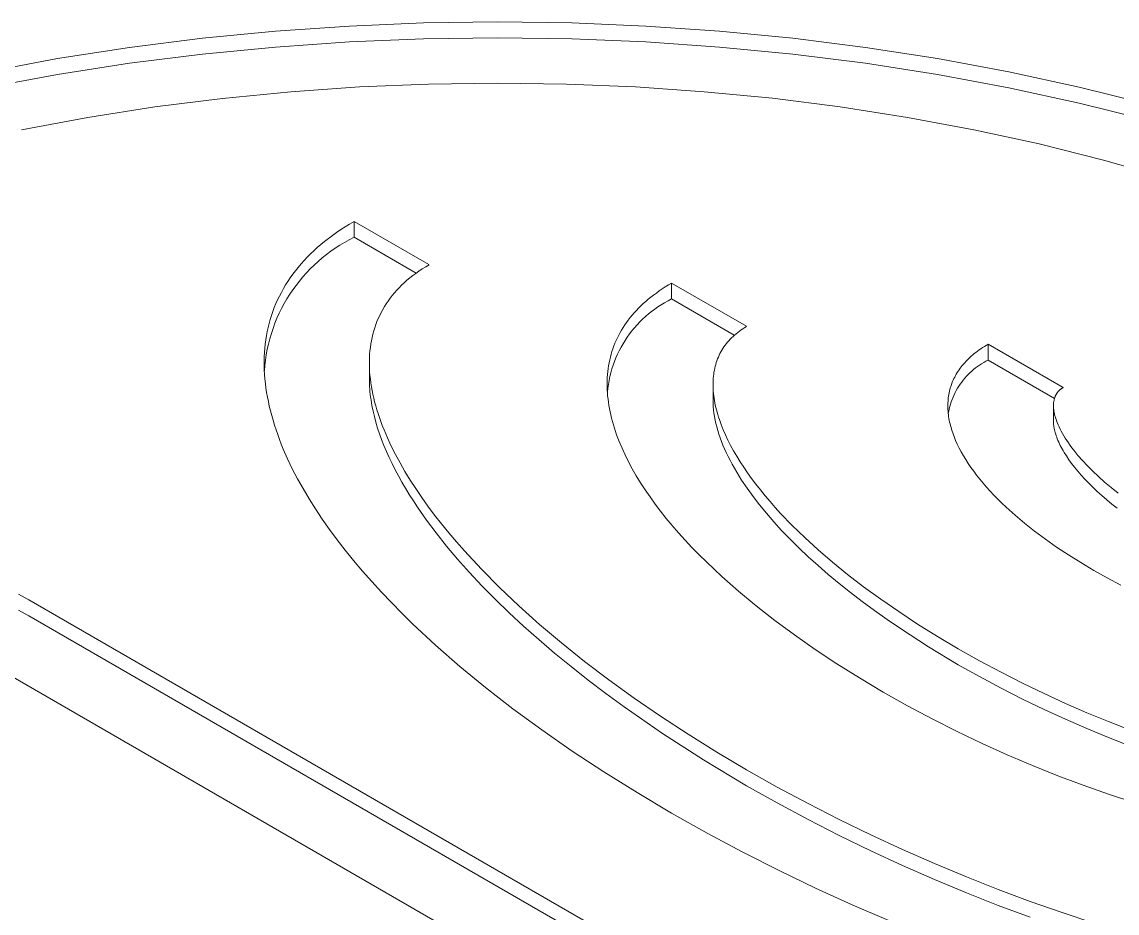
# Model space of a CAD drawing. Header units: millimetres. Extents: x -208 to 4974, y -28 to 3137.
# Drawn here: x 4686.42 to 4698.86, y 1204.55 to 1214.66 of the extents above; entities that cross this region are included whole.
import ezdxf

# ---------------------------------------------------------------- set-up
doc = ezdxf.new("R2010")
doc.units = ezdxf.units.MM
doc.layers.add('ZANO_R', color=7, linetype='Continuous', lineweight=0)

msp = doc.modelspace()

# ---------------------------------------------------------------- linework, layer by layer
at = {"layer": 'ZANO_R'}
for p, q in [((4689.305, 1214.556), (4690.142, 1214.613)), ((4690.142, 1214.613), (4690.982, 1214.648)), ((4690.982, 1214.648), (4691.824, 1214.66)), ((4691.824, 1214.66), (4692.666, 1214.648)), ((4692.666, 1214.648), (4693.506, 1214.613)), ((4693.506, 1214.613), (4694.343, 1214.556)), ((4687.647, 1214.371), (4688.473, 1214.475)), ((4688.473, 1214.475), (4689.305, 1214.556)), ((4690.142, 1214.433), (4690.982, 1214.467)), ((4690.982, 1214.467), (4691.824, 1214.479)), ((4691.824, 1214.479), (4692.666, 1214.467)), ((4692.666, 1214.467), (4693.506, 1214.433)), ((4694.343, 1214.556), (4695.175, 1214.475)), ((4695.175, 1214.475), (4696.001, 1214.371)), ((4686.829, 1214.243), (4687.647, 1214.371)), ((4688.473, 1214.294), (4689.305, 1214.375)), ((4689.305, 1214.375), (4690.142, 1214.433)), ((4693.506, 1214.433), (4694.343, 1214.375)), ((4694.343, 1214.375), (4695.175, 1214.294)), ((4696.001, 1214.371), (4696.819, 1214.243)), ((4686.02, 1214.093), (4686.829, 1214.243)), ((4687.647, 1214.19), (4688.473, 1214.294)), ((4695.175, 1214.294), (4696.001, 1214.19)), ((4696.819, 1214.243), (4697.628, 1214.093)), ((4686.829, 1214.063), (4687.647, 1214.19)), ((4696.001, 1214.19), (4696.819, 1214.063)), ((4697.628, 1214.093), (4698.426, 1213.92)), ((4686.02, 1213.912), (4686.829, 1214.063)), ((4691.04, 1213.954), (4690.258, 1213.922)), ((4691.824, 1213.965), (4691.04, 1213.954)), ((4692.608, 1213.954), (4691.824, 1213.965)), ((4693.39, 1213.922), (4692.608, 1213.954)), ((4696.819, 1214.063), (4697.628, 1213.912)), ((4689.478, 1213.868), (4688.703, 1213.792)), ((4690.258, 1213.922), (4689.478, 1213.868)), ((4694.17, 1213.868), (4693.39, 1213.922)), ((4694.945, 1213.793), (4694.17, 1213.868)), ((4697.628, 1213.912), (4698.426, 1213.739)), ((4698.426, 1213.92), (4699.211, 1213.723)), ((4688.703, 1213.792), (4687.934, 1213.696)), ((4695.714, 1213.696), (4694.945, 1213.793)), ((4698.426, 1213.739), (4699.211, 1213.542)), ((4687.172, 1213.577), (4686.419, 1213.437)), ((4687.934, 1213.696), (4687.172, 1213.577)), ((4696.476, 1213.577), (4695.714, 1213.696)), ((4697.229, 1213.437), (4696.476, 1213.577)), ((4697.972, 1213.276), (4697.229, 1213.437)), ((4698.703, 1213.093), (4697.972, 1213.276)), ((4699.422, 1212.888), (4698.703, 1213.093)), ((4690.044, 1212.303), (4690.093, 1212.335)), ((4690.093, 1212.335), (4690.144, 1212.366)), ((4690.144, 1212.366), (4690.196, 1212.397)), ((4690.196, 1212.397), (4690.196, 1212.216)), ((4690.196, 1212.397), (4691.045, 1211.907)), ((4689.905, 1212.203), (4689.95, 1212.237)), ((4689.95, 1212.237), (4689.996, 1212.27)), ((4689.996, 1212.27), (4690.044, 1212.303)), ((4690.141, 1212.188), (4690.196, 1212.216)), ((4690.196, 1212.216), (4690.9, 1211.81)), ((4689.738, 1212.063), (4689.778, 1212.099)), ((4689.778, 1212.099), (4689.819, 1212.134)), ((4689.819, 1212.134), (4689.861, 1212.169)), ((4689.861, 1212.169), (4689.905, 1212.203)), ((4689.931, 1212.058), (4689.982, 1212.093)), ((4689.982, 1212.093), (4690.034, 1212.127)), ((4690.034, 1212.127), (4690.087, 1212.158)), ((4690.087, 1212.158), (4690.141, 1212.188)), ((4689.628, 1211.952), (4689.663, 1211.99)), ((4689.663, 1211.99), (4689.7, 1212.027)), ((4689.7, 1212.027), (4689.738, 1212.063)), ((4689.787, 1211.943), (4689.834, 1211.983)), ((4689.834, 1211.983), (4689.882, 1212.021)), ((4689.882, 1212.021), (4689.931, 1212.058)), ((4689.5, 1211.797), (4689.53, 1211.836)), ((4689.53, 1211.836), (4689.561, 1211.875)), ((4689.561, 1211.875), (4689.594, 1211.914)), ((4689.594, 1211.914), (4689.628, 1211.952)), ((4689.655, 1211.813), (4689.697, 1211.858)), ((4689.697, 1211.858), (4689.741, 1211.901)), ((4689.741, 1211.901), (4689.787, 1211.943)), ((4690.932, 1211.833), (4690.896, 1211.807)), ((4690.969, 1211.857), (4690.932, 1211.833)), ((4691.008, 1211.881), (4690.969, 1211.857)), ((4691.047, 1211.905), (4691.008, 1211.881)), ((4689.418, 1211.675), (4689.444, 1211.716)), ((4689.444, 1211.716), (4689.471, 1211.757)), ((4689.471, 1211.757), (4689.5, 1211.797)), ((4689.536, 1211.671), (4689.574, 1211.719)), ((4689.574, 1211.719), (4689.614, 1211.767)), ((4689.614, 1211.767), (4689.655, 1211.813)), ((4690.796, 1211.728), (4690.765, 1211.701)), ((4690.828, 1211.755), (4690.796, 1211.728)), ((4690.862, 1211.782), (4690.828, 1211.755)), ((4690.896, 1211.807), (4690.862, 1211.782)), ((4689.348, 1211.549), (4689.37, 1211.591)), ((4689.37, 1211.591), (4689.393, 1211.634)), ((4689.393, 1211.634), (4689.418, 1211.675)), ((4689.466, 1211.57), (4689.5, 1211.621)), ((4689.5, 1211.621), (4689.536, 1211.671)), ((4690.653, 1211.585), (4690.628, 1211.555)), ((4690.679, 1211.615), (4690.653, 1211.585)), ((4690.707, 1211.644), (4690.679, 1211.615)), ((4690.735, 1211.673), (4690.707, 1211.644)), ((4690.765, 1211.701), (4690.735, 1211.673)), ((4693.595, 1211.561), (4693.627, 1211.584)), ((4693.627, 1211.584), (4693.66, 1211.608)), ((4693.66, 1211.608), (4693.693, 1211.63)), ((4693.693, 1211.63), (4693.728, 1211.653)), ((4693.728, 1211.653), (4693.764, 1211.675)), ((4693.764, 1211.675), (4693.8, 1211.696)), ((4693.8, 1211.696), (4693.8, 1211.516)), ((4693.8, 1211.696), (4694.649, 1211.206)), ((4689.29, 1211.419), (4689.308, 1211.463)), ((4689.308, 1211.463), (4689.327, 1211.506)), ((4689.327, 1211.506), (4689.348, 1211.549)), ((4689.373, 1211.409), (4689.402, 1211.464)), ((4689.402, 1211.464), (4689.433, 1211.517)), ((4689.433, 1211.517), (4689.466, 1211.57)), ((4690.56, 1211.462), (4690.54, 1211.429)), ((4690.581, 1211.493), (4690.56, 1211.462)), ((4690.604, 1211.524), (4690.581, 1211.493)), ((4690.628, 1211.555), (4690.604, 1211.524)), ((4693.451, 1211.437), (4693.478, 1211.463)), ((4693.478, 1211.463), (4693.506, 1211.488)), ((4693.506, 1211.488), (4693.535, 1211.513)), ((4693.535, 1211.513), (4693.565, 1211.537)), ((4693.565, 1211.537), (4693.595, 1211.561)), ((4693.683, 1211.451), (4693.721, 1211.474)), ((4693.721, 1211.474), (4693.76, 1211.495)), ((4693.76, 1211.495), (4693.8, 1211.516)), ((4693.8, 1211.516), (4694.512, 1211.105)), ((4689.258, 1211.33), (4689.273, 1211.374)), ((4689.273, 1211.374), (4689.29, 1211.419)), ((4689.32, 1211.298), (4689.346, 1211.354)), ((4689.346, 1211.354), (4689.373, 1211.409)), ((4690.502, 1211.363), (4690.486, 1211.33)), ((4690.52, 1211.397), (4690.502, 1211.363)), ((4690.54, 1211.429), (4690.52, 1211.397)), ((4693.352, 1211.332), (4693.375, 1211.359)), ((4693.375, 1211.359), (4693.4, 1211.385)), ((4693.4, 1211.385), (4693.425, 1211.411)), ((4693.425, 1211.411), (4693.451, 1211.437)), ((4693.504, 1211.317), (4693.538, 1211.346)), ((4693.538, 1211.346), (4693.573, 1211.374)), ((4693.573, 1211.374), (4693.608, 1211.401)), ((4693.608, 1211.401), (4693.645, 1211.427)), ((4693.645, 1211.427), (4693.683, 1211.451)), ((4689.22, 1211.193), (4689.231, 1211.239)), ((4689.231, 1211.239), (4689.244, 1211.284)), ((4689.244, 1211.284), (4689.258, 1211.33)), ((4689.276, 1211.183), (4689.297, 1211.241)), ((4689.297, 1211.241), (4689.32, 1211.298)), ((4690.442, 1211.226), (4690.43, 1211.19)), ((4690.455, 1211.261), (4690.442, 1211.226)), ((4690.47, 1211.295), (4690.455, 1211.261)), ((4690.486, 1211.33), (4690.47, 1211.295)), ((4693.25, 1211.192), (4693.268, 1211.221)), ((4693.268, 1211.221), (4693.288, 1211.249)), ((4693.288, 1211.249), (4693.308, 1211.277)), ((4693.308, 1211.277), (4693.33, 1211.305)), ((4693.33, 1211.305), (4693.352, 1211.332)), ((4693.379, 1211.189), (4693.408, 1211.223)), ((4693.408, 1211.223), (4693.439, 1211.255)), ((4693.439, 1211.255), (4693.471, 1211.287)), ((4693.471, 1211.287), (4693.504, 1211.317)), ((4689.193, 1211.052), (4689.201, 1211.1)), ((4689.201, 1211.1), (4689.209, 1211.146)), ((4689.209, 1211.146), (4689.22, 1211.193)), ((4689.239, 1211.065), (4689.256, 1211.124)), ((4689.256, 1211.124), (4689.276, 1211.183)), ((4690.408, 1211.118), (4690.4, 1211.081)), ((4690.418, 1211.154), (4690.408, 1211.118)), ((4690.43, 1211.19), (4690.418, 1211.154)), ((4693.185, 1211.074), (4693.199, 1211.104)), ((4693.199, 1211.104), (4693.215, 1211.134)), ((4693.215, 1211.134), (4693.232, 1211.163)), ((4693.232, 1211.163), (4693.25, 1211.192)), ((4693.297, 1211.083), (4693.323, 1211.119)), ((4693.323, 1211.119), (4693.35, 1211.155)), ((4693.35, 1211.155), (4693.379, 1211.189)), ((4694.497, 1211.091), (4694.48, 1211.076)), ((4694.514, 1211.107), (4694.497, 1211.091)), ((4694.532, 1211.122), (4694.514, 1211.107)), ((4694.55, 1211.137), (4694.532, 1211.122)), ((4694.569, 1211.151), (4694.55, 1211.137)), ((4694.589, 1211.165), (4694.569, 1211.151)), ((4694.609, 1211.179), (4694.589, 1211.165)), ((4694.63, 1211.192), (4694.609, 1211.179)), ((4694.651, 1211.205), (4694.63, 1211.192)), ((4689.182, 1210.957), (4689.187, 1211.005)), ((4689.187, 1211.005), (4689.193, 1211.052)), ((4689.21, 1210.945), (4689.223, 1211.005)), ((4689.223, 1211.005), (4689.239, 1211.065)), ((4690.38, 1210.967), (4690.375, 1210.929)), ((4690.385, 1211.006), (4690.38, 1210.967)), ((4690.392, 1211.043), (4690.385, 1211.006)), ((4690.4, 1211.081), (4690.392, 1211.043)), ((4693.134, 1210.952), (4693.145, 1210.983)), ((4693.145, 1210.983), (4693.157, 1211.014)), ((4693.157, 1211.014), (4693.17, 1211.044)), ((4693.17, 1211.044), (4693.185, 1211.074)), ((4693.206, 1210.929), (4693.227, 1210.969)), ((4693.227, 1210.969), (4693.249, 1211.007)), ((4693.249, 1211.007), (4693.272, 1211.046)), ((4693.272, 1211.046), (4693.297, 1211.083)), ((4694.394, 1210.973), (4694.382, 1210.954)), ((4694.407, 1210.991), (4694.394, 1210.973)), ((4694.421, 1211.008), (4694.407, 1210.991)), ((4694.435, 1211.026), (4694.421, 1211.008)), ((4694.449, 1211.043), (4694.435, 1211.026)), ((4694.464, 1211.059), (4694.449, 1211.043)), ((4694.48, 1211.076), (4694.464, 1211.059)), ((4697.31, 1210.951), (4697.33, 1210.964)), ((4697.33, 1210.964), (4697.351, 1210.977)), ((4697.351, 1210.977), (4697.371, 1210.99)), ((4697.371, 1210.99), (4697.393, 1211.003)), ((4697.393, 1211.003), (4697.393, 1210.822)), ((4697.393, 1211.003), (4698.244, 1210.512)), ((4689.175, 1210.81), (4689.176, 1210.859)), ((4689.176, 1210.859), (4689.178, 1210.908)), ((4689.178, 1210.908), (4689.182, 1210.957)), ((4689.189, 1210.823), (4689.198, 1210.884)), ((4689.198, 1210.884), (4689.21, 1210.945)), ((4690.37, 1210.85), (4690.369, 1210.811)), ((4690.372, 1210.89), (4690.37, 1210.85)), ((4690.375, 1210.929), (4690.372, 1210.89)), ((4693.098, 1210.824), (4693.105, 1210.857)), ((4693.105, 1210.857), (4693.114, 1210.889)), ((4693.114, 1210.889), (4693.123, 1210.92)), ((4693.123, 1210.92), (4693.134, 1210.952)), ((4693.152, 1210.806), (4693.168, 1210.848)), ((4693.168, 1210.848), (4693.186, 1210.889)), ((4693.186, 1210.889), (4693.206, 1210.929)), ((4694.322, 1210.837), (4694.315, 1210.816)), ((4694.331, 1210.857), (4694.322, 1210.837)), ((4694.34, 1210.877), (4694.331, 1210.857)), ((4694.349, 1210.897), (4694.34, 1210.877)), ((4694.36, 1210.917), (4694.349, 1210.897)), ((4694.371, 1210.936), (4694.36, 1210.917)), ((4694.382, 1210.954), (4694.371, 1210.936)), ((4697.155, 1210.823), (4697.171, 1210.838)), ((4697.171, 1210.838), (4697.186, 1210.853)), ((4697.186, 1210.853), (4697.202, 1210.868)), ((4697.202, 1210.868), (4697.219, 1210.882)), ((4697.219, 1210.882), (4697.236, 1210.896)), ((4697.236, 1210.896), (4697.254, 1210.91)), ((4697.254, 1210.91), (4697.272, 1210.924)), ((4697.272, 1210.924), (4697.291, 1210.938)), ((4697.291, 1210.938), (4697.31, 1210.951)), ((4689.175, 1210.761), (4689.175, 1210.81)), ((4689.176, 1210.711), (4689.175, 1210.761)), ((4689.177, 1210.7), (4689.182, 1210.762)), ((4689.182, 1210.762), (4689.189, 1210.823)), ((4690.369, 1210.811), (4690.369, 1210.77)), ((4690.369, 1210.77), (4690.37, 1210.73)), ((4690.369, 1210.612), (4690.369, 1210.73)), ((4690.37, 1210.73), (4690.372, 1210.689)), ((4693.076, 1210.693), (4693.08, 1210.726)), ((4693.08, 1210.726), (4693.085, 1210.759)), ((4693.085, 1210.759), (4693.091, 1210.792)), ((4693.091, 1210.792), (4693.098, 1210.824)), ((4693.11, 1210.679), (4693.122, 1210.722)), ((4693.122, 1210.722), (4693.136, 1210.764)), ((4693.136, 1210.764), (4693.152, 1210.806)), ((4694.29, 1210.73), (4694.285, 1210.708)), ((4694.295, 1210.752), (4694.29, 1210.73)), ((4694.301, 1210.774), (4694.295, 1210.752)), ((4694.307, 1210.795), (4694.301, 1210.774)), ((4694.315, 1210.816), (4694.307, 1210.795)), ((4697.053, 1210.697), (4697.064, 1210.714)), ((4697.064, 1210.714), (4697.075, 1210.73)), ((4697.075, 1210.73), (4697.087, 1210.746)), ((4697.087, 1210.746), (4697.1, 1210.762)), ((4697.1, 1210.762), (4697.113, 1210.777)), ((4697.113, 1210.777), (4697.127, 1210.793)), ((4697.127, 1210.793), (4697.141, 1210.808)), ((4697.141, 1210.808), (4697.155, 1210.823)), ((4697.207, 1210.698), (4697.228, 1210.716)), ((4697.228, 1210.716), (4697.25, 1210.734)), ((4697.25, 1210.734), (4697.272, 1210.75)), ((4697.272, 1210.75), (4697.295, 1210.766)), ((4697.295, 1210.766), (4697.319, 1210.781)), ((4697.319, 1210.781), (4697.343, 1210.796)), ((4697.343, 1210.796), (4697.368, 1210.809)), ((4697.368, 1210.809), (4697.393, 1210.822)), ((4697.393, 1210.822), (4698.146, 1210.387)), ((4689.179, 1210.66), (4689.176, 1210.711)), ((4689.183, 1210.61), (4689.179, 1210.66)), ((4689.188, 1210.559), (4689.183, 1210.61)), ((4690.371, 1210.695), (4690.369, 1210.63)), ((4690.369, 1210.612), (4690.369, 1210.582)), ((4690.372, 1210.689), (4690.376, 1210.648)), ((4690.376, 1210.648), (4690.38, 1210.606)), ((4690.38, 1210.606), (4690.386, 1210.564)), ((4693.068, 1210.557), (4693.069, 1210.591)), ((4693.069, 1210.591), (4693.07, 1210.625)), ((4693.07, 1210.625), (4693.072, 1210.659)), ((4693.072, 1210.659), (4693.076, 1210.693)), ((4693.082, 1210.547), (4693.09, 1210.591)), ((4693.09, 1210.591), (4693.099, 1210.635)), ((4693.099, 1210.635), (4693.11, 1210.679)), ((4694.271, 1210.592), (4694.27, 1210.568)), ((4694.273, 1210.616), (4694.271, 1210.592)), ((4694.275, 1210.639), (4694.273, 1210.616)), ((4694.278, 1210.662), (4694.275, 1210.639)), ((4694.281, 1210.685), (4694.278, 1210.662)), ((4694.285, 1210.708), (4694.281, 1210.685)), ((4696.989, 1210.579), (4696.997, 1210.596)), ((4696.997, 1210.596), (4697.005, 1210.613)), ((4697.005, 1210.613), (4697.014, 1210.63)), ((4697.014, 1210.63), (4697.023, 1210.647)), ((4697.023, 1210.647), (4697.032, 1210.664)), ((4697.032, 1210.664), (4697.042, 1210.681)), ((4697.042, 1210.681), (4697.053, 1210.697)), ((4697.093, 1210.574), (4697.11, 1210.596)), ((4697.11, 1210.596), (4697.128, 1210.618)), ((4697.128, 1210.618), (4697.147, 1210.639)), ((4697.147, 1210.639), (4697.166, 1210.659)), ((4697.166, 1210.659), (4697.186, 1210.679)), ((4697.186, 1210.679), (4697.207, 1210.698)), ((4689.195, 1210.507), (4689.188, 1210.559)), ((4689.202, 1210.456), (4689.195, 1210.507)), ((4690.369, 1210.582), (4690.37, 1210.553)), ((4690.37, 1210.553), (4690.371, 1210.523)), ((4690.371, 1210.523), (4690.374, 1210.493)), ((4690.374, 1210.493), (4690.376, 1210.463)), ((4690.386, 1210.564), (4690.392, 1210.521)), ((4690.392, 1210.521), (4690.4, 1210.479)), ((4690.4, 1210.479), (4690.409, 1210.436)), ((4693.068, 1210.522), (4693.068, 1210.557)), ((4693.069, 1210.487), (4693.068, 1210.522)), ((4693.071, 1210.452), (4693.069, 1210.487)), ((4693.071, 1210.459), (4693.076, 1210.503)), ((4693.076, 1210.503), (4693.082, 1210.547)), ((4694.27, 1210.568), (4694.27, 1210.544)), ((4694.27, 1210.544), (4694.271, 1210.519)), ((4694.27, 1210.366), (4694.27, 1210.519)), ((4694.271, 1210.519), (4694.272, 1210.494)), ((4694.272, 1210.494), (4694.273, 1210.469)), ((4694.273, 1210.469), (4694.276, 1210.444)), ((4696.951, 1210.452), (4696.955, 1210.471)), ((4696.955, 1210.471), (4696.959, 1210.489)), ((4696.959, 1210.489), (4696.964, 1210.507)), ((4696.964, 1210.507), (4696.97, 1210.525)), ((4696.97, 1210.525), (4696.976, 1210.543)), ((4696.976, 1210.543), (4696.982, 1210.561)), ((4696.982, 1210.561), (4696.989, 1210.579)), ((4697.019, 1210.454), (4697.032, 1210.479)), ((4697.032, 1210.479), (4697.046, 1210.504)), ((4697.046, 1210.504), (4697.061, 1210.528)), ((4697.061, 1210.528), (4697.077, 1210.551)), ((4697.077, 1210.551), (4697.093, 1210.574)), ((4698.189, 1210.466), (4698.186, 1210.463)), ((4698.191, 1210.469), (4698.189, 1210.466)), ((4698.194, 1210.472), (4698.191, 1210.469)), ((4698.197, 1210.474), (4698.194, 1210.472)), ((4698.199, 1210.477), (4698.197, 1210.474)), ((4698.202, 1210.48), (4698.199, 1210.477)), ((4698.205, 1210.483), (4698.202, 1210.48)), ((4698.208, 1210.485), (4698.205, 1210.483)), ((4698.211, 1210.488), (4698.208, 1210.485)), ((4698.214, 1210.49), (4698.211, 1210.488)), ((4698.217, 1210.493), (4698.214, 1210.49)), ((4698.22, 1210.495), (4698.217, 1210.493)), ((4698.224, 1210.498), (4698.22, 1210.495)), ((4698.227, 1210.5), (4698.224, 1210.498)), ((4698.23, 1210.502), (4698.227, 1210.5)), ((4698.233, 1210.505), (4698.23, 1210.502)), ((4698.237, 1210.507), (4698.233, 1210.505)), ((4698.24, 1210.509), (4698.237, 1210.507)), ((4698.244, 1210.511), (4698.24, 1210.509)), ((4689.211, 1210.404), (4689.202, 1210.456)), ((4689.222, 1210.352), (4689.211, 1210.404)), ((4689.233, 1210.299), (4689.222, 1210.352)), ((4690.376, 1210.463), (4690.379, 1210.432)), ((4690.379, 1210.432), (4690.383, 1210.401)), ((4690.383, 1210.401), (4690.388, 1210.371)), ((4690.388, 1210.371), (4690.398, 1210.308)), ((4690.409, 1210.436), (4690.418, 1210.392)), ((4690.418, 1210.392), (4690.429, 1210.348)), ((4690.429, 1210.348), (4690.441, 1210.304)), ((4693.074, 1210.417), (4693.071, 1210.452)), ((4693.078, 1210.381), (4693.074, 1210.417)), ((4693.083, 1210.345), (4693.078, 1210.381)), ((4693.088, 1210.309), (4693.083, 1210.345)), ((4694.27, 1210.366), (4694.27, 1210.348)), ((4694.27, 1210.348), (4694.271, 1210.33)), ((4694.276, 1210.444), (4694.278, 1210.418)), ((4694.278, 1210.418), (4694.282, 1210.392)), ((4694.282, 1210.392), (4694.286, 1210.366)), ((4694.286, 1210.366), (4694.291, 1210.339)), ((4694.291, 1210.339), (4694.296, 1210.313)), ((4696.936, 1210.32), (4696.937, 1210.339)), ((4696.937, 1210.339), (4696.938, 1210.358)), ((4696.938, 1210.358), (4696.939, 1210.377)), ((4696.939, 1210.377), (4696.941, 1210.396)), ((4696.941, 1210.396), (4696.944, 1210.415)), ((4696.944, 1210.415), (4696.947, 1210.434)), ((4696.947, 1210.434), (4696.951, 1210.452)), ((4696.967, 1210.324), (4696.975, 1210.351)), ((4696.975, 1210.351), (4696.985, 1210.377)), ((4696.985, 1210.377), (4696.996, 1210.404)), ((4696.996, 1210.404), (4697.007, 1210.429)), ((4697.007, 1210.429), (4697.019, 1210.454)), ((4698.137, 1210.34), (4698.136, 1210.332)), ((4698.138, 1210.349), (4698.137, 1210.34)), ((4698.14, 1210.358), (4698.138, 1210.349)), ((4698.141, 1210.366), (4698.14, 1210.358)), ((4698.143, 1210.374), (4698.141, 1210.366)), ((4698.145, 1210.382), (4698.143, 1210.374)), ((4698.147, 1210.39), (4698.145, 1210.382)), ((4698.15, 1210.398), (4698.147, 1210.39)), ((4698.151, 1210.402), (4698.15, 1210.398)), ((4698.153, 1210.406), (4698.151, 1210.402)), ((4698.154, 1210.409), (4698.153, 1210.406)), ((4698.156, 1210.413), (4698.154, 1210.409)), ((4698.157, 1210.417), (4698.156, 1210.413)), ((4698.159, 1210.42), (4698.157, 1210.417)), ((4698.161, 1210.424), (4698.159, 1210.42)), ((4698.163, 1210.427), (4698.161, 1210.424)), ((4698.165, 1210.431), (4698.163, 1210.427)), ((4698.166, 1210.434), (4698.165, 1210.431)), ((4698.168, 1210.437), (4698.166, 1210.434)), ((4698.17, 1210.441), (4698.168, 1210.437)), ((4698.173, 1210.444), (4698.17, 1210.441)), ((4698.175, 1210.447), (4698.173, 1210.444)), ((4698.177, 1210.45), (4698.175, 1210.447)), ((4698.179, 1210.454), (4698.177, 1210.45)), ((4698.181, 1210.457), (4698.179, 1210.454)), ((4698.184, 1210.46), (4698.181, 1210.457)), ((4698.186, 1210.463), (4698.184, 1210.46)), ((4689.246, 1210.246), (4689.233, 1210.299)), ((4689.26, 1210.193), (4689.246, 1210.246)), ((4690.398, 1210.308), (4690.411, 1210.245)), ((4690.411, 1210.245), (4690.426, 1210.182)), ((4690.441, 1210.304), (4690.454, 1210.26)), ((4690.454, 1210.26), (4690.468, 1210.215)), ((4690.468, 1210.215), (4690.483, 1210.17)), ((4693.095, 1210.273), (4693.088, 1210.309)), ((4693.102, 1210.237), (4693.095, 1210.273)), ((4693.11, 1210.2), (4693.102, 1210.237)), ((4694.271, 1210.33), (4694.272, 1210.312)), ((4694.272, 1210.312), (4694.273, 1210.294)), ((4694.273, 1210.294), (4694.276, 1210.257)), ((4694.276, 1210.257), (4694.281, 1210.219)), ((4694.281, 1210.219), (4694.287, 1210.181)), ((4694.296, 1210.313), (4694.303, 1210.286)), ((4694.303, 1210.286), (4694.309, 1210.259)), ((4694.309, 1210.259), (4694.317, 1210.231)), ((4694.317, 1210.231), (4694.325, 1210.204)), ((4696.936, 1210.3), (4696.936, 1210.32)), ((4696.936, 1210.281), (4696.936, 1210.3)), ((4696.937, 1210.261), (4696.936, 1210.281)), ((4696.938, 1210.241), (4696.937, 1210.261)), ((4696.94, 1210.221), (4696.938, 1210.241)), ((4696.942, 1210.201), (4696.94, 1210.221)), ((4696.941, 1210.215), (4696.946, 1210.243)), ((4696.946, 1210.243), (4696.952, 1210.27)), ((4696.952, 1210.27), (4696.959, 1210.297)), ((4696.959, 1210.297), (4696.967, 1210.324)), ((4698.136, 1210.313), (4698.135, 1210.304)), ((4698.135, 1210.304), (4698.136, 1210.295)), ((4698.135, 1210.125), (4698.135, 1210.285)), ((4698.136, 1210.332), (4698.136, 1210.323)), ((4698.136, 1210.323), (4698.136, 1210.313)), ((4698.136, 1210.295), (4698.136, 1210.285)), ((4698.136, 1210.285), (4698.137, 1210.275)), ((4698.137, 1210.275), (4698.138, 1210.265)), ((4698.138, 1210.265), (4698.139, 1210.255)), ((4698.139, 1210.255), (4698.14, 1210.245)), ((4698.14, 1210.245), (4698.142, 1210.235)), ((4698.142, 1210.235), (4698.144, 1210.224)), ((4698.144, 1210.224), (4698.146, 1210.214)), ((4689.275, 1210.14), (4689.26, 1210.193)), ((4689.291, 1210.086), (4689.275, 1210.14)), ((4690.426, 1210.182), (4690.443, 1210.117)), ((4690.443, 1210.117), (4690.462, 1210.052)), ((4690.483, 1210.17), (4690.499, 1210.125)), ((4690.499, 1210.125), (4690.516, 1210.079)), ((4693.119, 1210.163), (4693.11, 1210.2)), ((4693.129, 1210.126), (4693.119, 1210.163)), ((4693.139, 1210.089), (4693.129, 1210.126)), ((4694.287, 1210.181), (4694.294, 1210.143)), ((4694.294, 1210.143), (4694.303, 1210.103)), ((4694.303, 1210.103), (4694.313, 1210.064)), ((4694.325, 1210.204), (4694.333, 1210.176)), ((4694.333, 1210.176), (4694.342, 1210.148)), ((4694.342, 1210.148), (4694.363, 1210.091)), ((4694.363, 1210.091), (4694.386, 1210.033)), ((4696.945, 1210.181), (4696.942, 1210.201)), ((4696.948, 1210.161), (4696.945, 1210.181)), ((4696.952, 1210.141), (4696.948, 1210.161)), ((4696.956, 1210.12), (4696.952, 1210.141)), ((4696.961, 1210.1), (4696.956, 1210.12)), ((4696.966, 1210.079), (4696.961, 1210.1)), ((4698.135, 1210.125), (4698.136, 1210.118)), ((4698.136, 1210.118), (4698.136, 1210.111)), ((4698.136, 1210.111), (4698.136, 1210.103)), ((4698.136, 1210.103), (4698.137, 1210.096)), ((4698.137, 1210.096), (4698.137, 1210.088)), ((4698.146, 1210.214), (4698.148, 1210.203)), ((4698.148, 1210.203), (4698.151, 1210.192)), ((4698.151, 1210.192), (4698.154, 1210.181)), ((4698.154, 1210.181), (4698.157, 1210.17)), ((4698.157, 1210.17), (4698.161, 1210.159)), ((4698.161, 1210.159), (4698.169, 1210.136)), ((4698.169, 1210.136), (4698.177, 1210.113)), ((4698.177, 1210.113), (4698.187, 1210.089)), ((4689.309, 1210.032), (4689.291, 1210.086)), ((4689.328, 1209.977), (4689.309, 1210.032)), ((4689.348, 1209.923), (4689.328, 1209.977)), ((4690.462, 1210.052), (4690.484, 1209.986)), ((4690.484, 1209.986), (4690.508, 1209.92)), ((4690.516, 1210.079), (4690.535, 1210.033)), ((4690.535, 1210.033), (4690.574, 1209.941)), ((4693.151, 1210.052), (4693.139, 1210.089)), ((4693.163, 1210.014), (4693.151, 1210.052)), ((4693.176, 1209.976), (4693.163, 1210.014)), ((4693.19, 1209.938), (4693.176, 1209.976)), ((4694.313, 1210.064), (4694.324, 1210.024)), ((4694.324, 1210.024), (4694.337, 1209.983)), ((4694.337, 1209.983), (4694.351, 1209.942)), ((4694.386, 1210.033), (4694.411, 1209.974)), ((4694.411, 1209.974), (4694.44, 1209.915)), ((4696.972, 1210.058), (4696.966, 1210.079)), ((4696.978, 1210.038), (4696.972, 1210.058)), ((4696.984, 1210.017), (4696.978, 1210.038)), ((4696.991, 1209.996), (4696.984, 1210.017)), ((4696.999, 1209.975), (4696.991, 1209.996)), ((4697.007, 1209.954), (4696.999, 1209.975)), ((4698.137, 1210.088), (4698.138, 1210.081)), ((4698.138, 1210.081), (4698.139, 1210.073)), ((4698.139, 1210.073), (4698.14, 1210.065)), ((4698.14, 1210.065), (4698.143, 1210.049)), ((4698.143, 1210.049), (4698.146, 1210.033)), ((4698.146, 1210.033), (4698.15, 1210.016)), ((4698.15, 1210.016), (4698.154, 1210)), ((4698.154, 1210), (4698.16, 1209.982)), ((4698.16, 1209.982), (4698.165, 1209.965)), ((4698.187, 1210.089), (4698.198, 1210.065)), ((4698.198, 1210.065), (4698.21, 1210.04)), ((4698.21, 1210.04), (4698.223, 1210.015)), ((4698.223, 1210.015), (4698.237, 1209.989)), ((4698.237, 1209.989), (4698.252, 1209.963)), ((4689.369, 1209.868), (4689.348, 1209.923)), ((4689.392, 1209.813), (4689.369, 1209.868)), ((4690.508, 1209.92), (4690.534, 1209.853)), ((4690.534, 1209.853), (4690.563, 1209.785)), ((4690.574, 1209.941), (4690.618, 1209.847)), ((4690.618, 1209.847), (4690.665, 1209.752)), ((4693.205, 1209.9), (4693.19, 1209.938)), ((4693.237, 1209.823), (4693.205, 1209.9)), ((4694.351, 1209.942), (4694.367, 1209.9)), ((4694.367, 1209.9), (4694.383, 1209.858)), ((4694.383, 1209.858), (4694.402, 1209.816)), ((4694.44, 1209.915), (4694.47, 1209.855)), ((4694.47, 1209.855), (4694.503, 1209.794)), ((4697.015, 1209.932), (4697.007, 1209.954)), ((4697.024, 1209.911), (4697.015, 1209.932)), ((4697.043, 1209.868), (4697.024, 1209.911)), ((4697.064, 1209.825), (4697.043, 1209.868)), ((4698.165, 1209.965), (4698.172, 1209.947)), ((4698.172, 1209.947), (4698.178, 1209.929)), ((4698.178, 1209.929), (4698.186, 1209.911)), ((4698.186, 1209.911), (4698.194, 1209.893)), ((4698.194, 1209.893), (4698.203, 1209.874)), ((4698.203, 1209.874), (4698.212, 1209.855)), ((4698.212, 1209.855), (4698.222, 1209.835)), ((4698.252, 1209.963), (4698.269, 1209.937)), ((4698.269, 1209.937), (4698.286, 1209.91)), ((4698.286, 1209.91), (4698.304, 1209.883)), ((4698.304, 1209.883), (4698.324, 1209.855)), ((4698.324, 1209.855), (4698.344, 1209.827)), ((4689.441, 1209.702), (4689.392, 1209.813)), ((4690.563, 1209.785), (4690.593, 1209.717)), ((4690.593, 1209.717), (4690.626, 1209.649)), ((4690.665, 1209.752), (4690.717, 1209.657)), ((4693.273, 1209.746), (4693.237, 1209.823)), ((4693.312, 1209.668), (4693.273, 1209.746)), ((4694.402, 1209.816), (4694.421, 1209.773)), ((4694.421, 1209.773), (4694.442, 1209.73)), ((4694.442, 1209.73), (4694.464, 1209.686)), ((4694.503, 1209.794), (4694.539, 1209.732)), ((4694.539, 1209.732), (4694.577, 1209.67)), ((4697.087, 1209.782), (4697.064, 1209.825)), ((4697.112, 1209.738), (4697.087, 1209.782)), ((4697.139, 1209.694), (4697.112, 1209.738)), ((4698.222, 1209.835), (4698.233, 1209.816)), ((4698.233, 1209.816), (4698.244, 1209.796)), ((4698.244, 1209.796), (4698.256, 1209.776)), ((4698.256, 1209.776), (4698.282, 1209.735)), ((4698.282, 1209.735), (4698.31, 1209.693)), ((4698.344, 1209.827), (4698.366, 1209.799)), ((4698.366, 1209.799), (4698.389, 1209.77)), ((4698.389, 1209.77), (4698.413, 1209.742)), ((4698.413, 1209.742), (4698.464, 1209.683)), ((4689.494, 1209.59), (4689.441, 1209.702)), ((4690.626, 1209.649), (4690.661, 1209.579)), ((4690.717, 1209.657), (4690.772, 1209.56)), ((4693.354, 1209.59), (4693.312, 1209.668)), ((4694.464, 1209.686), (4694.488, 1209.642)), ((4694.488, 1209.642), (4694.513, 1209.597)), ((4694.513, 1209.597), (4694.539, 1209.552)), ((4694.577, 1209.67), (4694.618, 1209.607)), ((4694.618, 1209.607), (4694.662, 1209.543)), ((4697.167, 1209.65), (4697.139, 1209.694)), ((4697.197, 1209.606), (4697.167, 1209.65)), ((4697.229, 1209.561), (4697.197, 1209.606)), ((4698.31, 1209.693), (4698.341, 1209.651)), ((4698.341, 1209.651), (4698.375, 1209.607)), ((4698.375, 1209.607), (4698.411, 1209.563)), ((4698.464, 1209.683), (4698.52, 1209.623)), ((4698.52, 1209.623), (4698.58, 1209.563)), ((4689.553, 1209.477), (4689.494, 1209.59)), ((4689.616, 1209.364), (4689.553, 1209.477)), ((4690.661, 1209.579), (4690.698, 1209.51)), ((4690.698, 1209.51), (4690.738, 1209.439)), ((4690.772, 1209.56), (4690.832, 1209.462)), ((4693.399, 1209.511), (4693.354, 1209.59)), ((4693.448, 1209.431), (4693.399, 1209.511)), ((4694.539, 1209.552), (4694.566, 1209.507)), ((4694.566, 1209.507), (4694.595, 1209.461)), ((4694.662, 1209.543), (4694.708, 1209.479)), ((4694.708, 1209.479), (4694.757, 1209.414)), ((4697.263, 1209.516), (4697.229, 1209.561)), ((4697.299, 1209.472), (4697.263, 1209.516)), ((4697.336, 1209.427), (4697.299, 1209.472)), ((4698.411, 1209.563), (4698.45, 1209.518)), ((4698.45, 1209.518), (4698.491, 1209.473)), ((4698.491, 1209.473), (4698.535, 1209.427)), ((4698.58, 1209.563), (4698.645, 1209.502)), ((4698.645, 1209.502), (4698.715, 1209.439)), ((4689.684, 1209.249), (4689.616, 1209.364)), ((4690.738, 1209.439), (4690.779, 1209.368)), ((4690.779, 1209.368), (4690.822, 1209.297)), ((4690.832, 1209.462), (4690.896, 1209.364)), ((4690.896, 1209.364), (4690.963, 1209.265)), ((4693.5, 1209.351), (4693.448, 1209.431)), ((4693.555, 1209.27), (4693.5, 1209.351)), ((4694.595, 1209.461), (4694.657, 1209.369)), ((4694.657, 1209.369), (4694.725, 1209.275)), ((4694.757, 1209.414), (4694.808, 1209.349)), ((4694.808, 1209.349), (4694.862, 1209.283)), ((4697.375, 1209.381), (4697.336, 1209.427)), ((4697.416, 1209.336), (4697.375, 1209.381)), ((4698.535, 1209.427), (4698.582, 1209.381)), ((4698.582, 1209.381), (4698.632, 1209.333)), ((4698.715, 1209.439), (4698.79, 1209.377)), ((4698.79, 1209.377), (4698.869, 1209.313)), ((4689.757, 1209.134), (4689.684, 1209.249)), ((4690.822, 1209.297), (4690.868, 1209.226)), ((4690.868, 1209.226), (4690.916, 1209.153)), ((4690.963, 1209.265), (4691.034, 1209.165)), ((4693.614, 1209.19), (4693.555, 1209.27)), ((4694.725, 1209.275), (4694.798, 1209.181)), ((4694.862, 1209.283), (4694.918, 1209.217)), ((4697.459, 1209.291), (4697.416, 1209.336)), ((4697.503, 1209.246), (4697.459, 1209.291)), ((4697.55, 1209.2), (4697.503, 1209.246)), ((4698.632, 1209.333), (4698.684, 1209.286)), ((4698.684, 1209.286), (4698.739, 1209.238)), ((4698.739, 1209.238), (4698.797, 1209.19)), ((4689.834, 1209.018), (4689.757, 1209.134)), ((4690.916, 1209.153), (4691.017, 1209.008)), ((4691.034, 1209.165), (4691.11, 1209.065)), ((4693.675, 1209.108), (4693.614, 1209.19)), ((4693.74, 1209.027), (4693.675, 1209.108)), ((4694.798, 1209.181), (4694.876, 1209.085)), ((4694.918, 1209.217), (4694.977, 1209.15)), ((4694.977, 1209.15), (4695.038, 1209.082)), ((4697.598, 1209.155), (4697.55, 1209.2)), ((4697.699, 1209.064), (4697.598, 1209.155)), ((4698.797, 1209.19), (4698.858, 1209.141)), ((4689.916, 1208.901), (4689.834, 1209.018)), ((4691.017, 1209.008), (4691.127, 1208.861)), ((4691.11, 1209.065), (4691.189, 1208.964)), ((4693.808, 1208.945), (4693.74, 1209.027)), ((4694.876, 1209.085), (4694.96, 1208.988)), ((4694.96, 1208.988), (4695.049, 1208.89)), ((4695.038, 1209.082), (4695.169, 1208.947)), ((4697.807, 1208.973), (4697.699, 1209.064)), ((4697.921, 1208.882), (4697.807, 1208.973)), ((4690.003, 1208.784), (4689.916, 1208.901)), ((4691.127, 1208.861), (4691.245, 1208.713)), ((4691.189, 1208.964), (4691.271, 1208.862)), ((4691.271, 1208.862), (4691.358, 1208.76)), ((4693.879, 1208.863), (4693.808, 1208.945)), ((4693.953, 1208.78), (4693.879, 1208.863)), ((4695.049, 1208.89), (4695.144, 1208.791)), ((4695.169, 1208.947), (4695.311, 1208.809)), ((4698.043, 1208.792), (4697.921, 1208.882)), ((4690.094, 1208.666), (4690.003, 1208.784)), ((4691.358, 1208.76), (4691.448, 1208.657)), ((4694.031, 1208.698), (4693.953, 1208.78)), ((4695.144, 1208.791), (4695.245, 1208.692)), ((4695.311, 1208.809), (4695.462, 1208.671)), ((4698.171, 1208.702), (4698.043, 1208.792)), ((4690.19, 1208.548), (4690.094, 1208.666)), ((4691.245, 1208.713), (4691.371, 1208.564)), ((4691.448, 1208.657), (4691.64, 1208.45)), ((4694.111, 1208.615), (4694.031, 1208.698)), ((4694.195, 1208.532), (4694.111, 1208.615)), ((4695.245, 1208.692), (4695.351, 1208.591)), ((4695.462, 1208.671), (4695.625, 1208.531)), ((4698.305, 1208.613), (4698.171, 1208.702)), ((4698.447, 1208.525), (4698.305, 1208.613)), ((4690.29, 1208.429), (4690.19, 1208.548)), ((4691.371, 1208.564), (4691.505, 1208.413)), ((4694.371, 1208.366), (4694.195, 1208.532)), ((4695.351, 1208.591), (4695.462, 1208.491)), ((4695.462, 1208.491), (4695.579, 1208.389)), ((4695.625, 1208.531), (4695.797, 1208.391)), ((4698.594, 1208.437), (4698.447, 1208.525)), ((4690.395, 1208.31), (4690.29, 1208.429)), ((4691.505, 1208.413), (4691.647, 1208.262)), ((4691.64, 1208.45), (4691.846, 1208.242)), ((4694.559, 1208.2), (4694.371, 1208.366)), ((4695.579, 1208.389), (4695.701, 1208.287)), ((4695.797, 1208.391), (4695.98, 1208.251)), ((4698.746, 1208.352), (4698.594, 1208.437)), ((4698.899, 1208.27), (4698.746, 1208.352)), ((4690.505, 1208.191), (4690.395, 1208.31)), ((4691.647, 1208.262), (4691.797, 1208.11)), ((4691.846, 1208.242), (4692.066, 1208.033)), ((4695.701, 1208.287), (4695.829, 1208.185)), ((4695.98, 1208.251), (4696.174, 1208.11)), ((4686.387, 1208.167), (4686.504, 1208.104)), ((4686.504, 1208.104), (4697.994, 1201.47)), ((4690.619, 1208.071), (4690.505, 1208.191)), ((4691.797, 1208.11), (4691.954, 1207.957)), ((4694.759, 1208.034), (4694.559, 1208.2)), ((4695.829, 1208.185), (4695.963, 1208.083)), ((4696.174, 1208.11), (4696.378, 1207.969)), ((4686.387, 1207.986), (4686.504, 1207.923)), ((4690.737, 1207.951), (4690.619, 1208.071)), ((4692.066, 1208.033), (4692.301, 1207.824)), ((4694.971, 1207.868), (4694.759, 1208.034)), ((4695.963, 1208.083), (4696.102, 1207.981)), ((4696.102, 1207.981), (4696.247, 1207.878)), ((4686.504, 1207.923), (4697.994, 1201.289)), ((4690.86, 1207.83), (4690.737, 1207.951)), ((4691.954, 1207.957), (4692.119, 1207.804)), ((4695.195, 1207.704), (4694.971, 1207.868)), ((4696.247, 1207.878), (4696.397, 1207.776)), ((4696.378, 1207.969), (4696.593, 1207.828)), ((4691.119, 1207.589), (4690.86, 1207.83)), ((4692.119, 1207.804), (4692.291, 1207.651)), ((4692.301, 1207.824), (4692.549, 1207.614)), ((4696.397, 1207.776), (4696.715, 1207.571)), ((4696.593, 1207.828), (4696.818, 1207.688)), ((4697.143, 1200.978), (4685.652, 1207.612)), ((4692.291, 1207.651), (4692.471, 1207.498)), ((4692.549, 1207.614), (4692.811, 1207.404)), ((4695.43, 1207.54), (4695.195, 1207.704)), ((4696.818, 1207.688), (4697.054, 1207.548)), ((4691.395, 1207.348), (4691.119, 1207.589)), ((4692.471, 1207.498), (4692.658, 1207.345)), ((4695.676, 1207.377), (4695.43, 1207.54)), ((4696.715, 1207.571), (4697.054, 1207.367)), ((4697.054, 1207.548), (4697.297, 1207.412)), ((4692.811, 1207.404), (4693.086, 1207.196)), ((4695.934, 1207.216), (4695.676, 1207.377)), ((4697.054, 1207.367), (4697.297, 1207.231)), ((4697.297, 1207.412), (4697.54, 1207.282)), ((4691.689, 1207.107), (4691.395, 1207.348)), ((4692.658, 1207.345), (4692.852, 1207.192)), ((4697.297, 1207.231), (4697.54, 1207.101)), ((4697.54, 1207.282), (4697.783, 1207.158)), ((4691.999, 1206.866), (4691.689, 1207.107)), ((4692.852, 1207.192), (4693.053, 1207.039)), ((4693.086, 1207.196), (4693.374, 1206.988)), ((4696.203, 1207.056), (4695.934, 1207.216)), ((4697.783, 1207.158), (4698.028, 1207.04)), ((4693.053, 1207.039), (4693.261, 1206.887)), ((4693.374, 1206.988), (4693.675, 1206.781)), ((4696.479, 1206.901), (4696.203, 1207.056)), ((4697.54, 1207.101), (4697.783, 1206.977)), ((4698.028, 1207.04), (4698.272, 1206.928)), ((4692.327, 1206.626), (4691.999, 1206.866)), ((4693.261, 1206.887), (4693.698, 1206.585)), ((4696.758, 1206.752), (4696.479, 1206.901)), ((4697.783, 1206.977), (4698.028, 1206.859)), ((4698.028, 1206.859), (4698.272, 1206.747)), ((4698.272, 1206.928), (4698.515, 1206.822)), ((4693.675, 1206.781), (4693.988, 1206.577)), ((4697.04, 1206.61), (4696.758, 1206.752)), ((4698.272, 1206.747), (4698.515, 1206.641)), ((4698.515, 1206.822), (4698.758, 1206.722)), ((4692.671, 1206.387), (4692.327, 1206.626)), ((4697.324, 1206.474), (4697.04, 1206.61)), ((4698.515, 1206.641), (4698.758, 1206.542)), ((4698.758, 1206.722), (4698.999, 1206.629)), ((4693.698, 1206.585), (4694.162, 1206.287)), ((4693.988, 1206.577), (4694.314, 1206.374)), ((4698.758, 1206.542), (4698.999, 1206.448)), ((4693.031, 1206.15), (4692.671, 1206.387)), ((4694.314, 1206.374), (4694.652, 1206.174)), ((4697.609, 1206.345), (4697.324, 1206.474)), ((4694.162, 1206.287), (4694.652, 1205.993)), ((4697.896, 1206.223), (4697.609, 1206.345)), ((4693.408, 1205.915), (4693.031, 1206.15)), ((4694.652, 1206.174), (4694.998, 1205.979)), ((4698.184, 1206.107), (4697.896, 1206.223)), ((4694.652, 1205.993), (4694.998, 1205.798)), ((4698.471, 1205.999), (4698.184, 1206.107)), ((4698.759, 1205.897), (4698.471, 1205.999)), ((4693.8, 1205.683), (4693.408, 1205.915)), ((4694.998, 1205.979), (4695.349, 1205.791)), ((4699.046, 1205.802), (4698.759, 1205.897)), ((4694.998, 1205.798), (4695.349, 1205.61)), ((4695.349, 1205.791), (4695.703, 1205.61)), ((4694.203, 1205.456), (4693.8, 1205.683)), ((4695.349, 1205.61), (4695.703, 1205.429)), ((4695.703, 1205.61), (4696.061, 1205.436)), ((4694.61, 1205.239), (4694.203, 1205.456)), ((4695.703, 1205.429), (4696.061, 1205.256)), ((4696.061, 1205.436), (4696.421, 1205.27)), ((4696.061, 1205.256), (4696.421, 1205.089)), ((4696.421, 1205.27), (4696.783, 1205.111)), ((4695.021, 1205.031), (4694.61, 1205.239)), ((4695.434, 1204.832), (4695.021, 1205.031)), ((4696.421, 1205.089), (4696.783, 1204.93)), ((4696.783, 1205.111), (4697.146, 1204.96)), ((4696.783, 1204.93), (4697.146, 1204.779)), ((4697.146, 1204.96), (4697.509, 1204.817)), ((4695.85, 1204.643), (4695.434, 1204.832)), ((4697.146, 1204.779), (4697.509, 1204.636)), ((4697.509, 1204.817), (4697.872, 1204.681)), ((4696.267, 1204.464), (4695.85, 1204.643)), ((4697.509, 1204.636), (4697.872, 1204.501)), ((4697.872, 1204.681), (4698.234, 1204.554)), ((4698.234, 1204.554), (4698.594, 1204.435))]:
    msp.add_line(p, q, dxfattribs=at)

doc.saveas('drawing.dxf')
